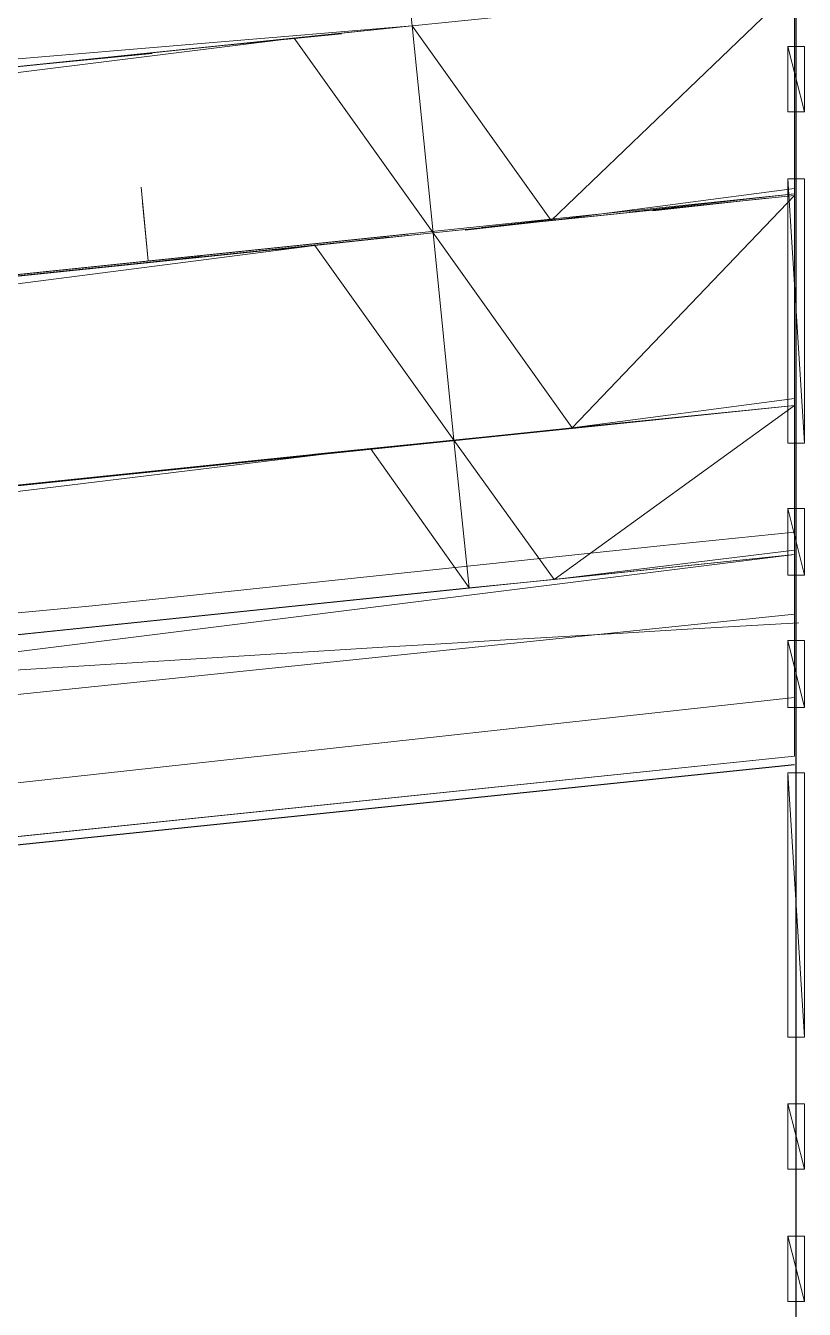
# Model space of a CAD drawing. Header units: inches. Extents: x -0.6 to 32.5, y 0.8 to 22.6.
# Drawn here: x 26.802 to 27.736, y 12.498 to 14.036 of the extents above; entities that cross this region are included whole.
import ezdxf

# ---------------------------------------------------------------- set-up
doc = ezdxf.new("R2010")
doc.units = ezdxf.units.IN
doc.header["$MEASUREMENT"] = 0
doc.layers.add('PDF_Geometry', color=7, linetype='Continuous', true_color=0xa5a5a5)

msp = doc.modelspace()

# ---------------------------------------------------------------- linework, layer by layer
at = {"layer": 'PDF_Geometry', "color": 7, "lineweight": 25}
msp.add_lwpolyline([(27.7256, 1.0256), (27.7256, 22.3439), (0.8839, 22.3439), (0.8839, 1.0256), (27.7256, 1.0256)], dxfattribs=at)
at = {"layer": 'PDF_Geometry', "color": 7, "lineweight": 0}
for points in [[(27.7256, 9.3289), (27.7256, 15.9222), (0.8839, 15.9222), (0.8839, 9.3289), (27.7256, 9.3289)], [(26.9489, 13.7539), (26.9405, 13.8422)], [(26.9489, 13.7539), (26.9422, 13.8239)]]:
    msp.add_lwpolyline(points, dxfattribs=at)
at = {"layer": 'PDF_Geometry', "color": 254, "lineweight": 0, "true_color": 0xdcdcdc}
for points in [[(14.5472, 12.9706), (27.2656, 14.0355), (27.2389, 14.2839), (14.5472, 12.9706)], [(27.2656, 14.0355), (27.4322, 13.8022), (27.7239, 14.0822), (27.2656, 14.0355)], [(27.4322, 13.8022), (27.7239, 14.0822), (27.7239, 13.8405), (27.4322, 13.8022)], [(14.5822, 12.7239), (14.5472, 12.9706), (27.2656, 14.0355), (14.5822, 12.7239)], [(27.2656, 14.0355), (27.2906, 13.7872), (27.1239, 14.0206), (27.2656, 14.0355)], [(27.2656, 14.0355), (27.4322, 13.8022), (27.2906, 13.7872), (27.2656, 14.0355)], [(27.1239, 14.0206), (15.1206, 12.5289), (14.9522, 12.7622), (27.1239, 14.0206)], [(27.2906, 13.7872), (27.1239, 14.0206), (15.1206, 12.5289), (27.2906, 13.7872)], [(27.7239, 13.8405), (27.7239, 13.8322), (27.4322, 13.8022), (27.7239, 13.8405)], [(27.2906, 13.7872), (27.4572, 13.5539), (27.7239, 13.8322), (27.2906, 13.7872)], [(27.4572, 13.5539), (27.7239, 13.8322), (27.7239, 13.5889), (27.4572, 13.5539)], [(27.2906, 13.7872), (27.3156, 13.5389), (27.1489, 13.7722), (27.2906, 13.7872)], [(27.2906, 13.7872), (27.4572, 13.5539), (27.3156, 13.5389), (27.2906, 13.7872)], [(27.1489, 13.7722), (17.2789, 12.5006), (17.1122, 12.7339), (27.1489, 13.7722)], [(27.3156, 13.5389), (27.1489, 13.7722), (17.2789, 12.5006), (27.3156, 13.5389)], [(27.3156, 13.5389), (27.4356, 13.3722), (27.7239, 13.5806), (27.3156, 13.5389)], [(27.4356, 13.3722), (27.7239, 13.5806), (27.7239, 13.4072), (27.4356, 13.3722)], [(27.7239, 13.5889), (27.7239, 13.5805), (27.4572, 13.5539), (27.7239, 13.5889)], [(27.3156, 13.5389), (27.3339, 13.3622), (27.2156, 13.5289), (27.3156, 13.5389)], [(27.3156, 13.5389), (27.4356, 13.3722), (27.3339, 13.3622), (27.3156, 13.5389)], [(27.2155, 13.5289), (17.3989, 12.3339), (17.2789, 12.5006), (27.2155, 13.5289)], [(27.3339, 13.3622), (27.2155, 13.5289), (17.3989, 12.3339), (27.3339, 13.3622)], [(27.7239, 13.4072), (27.7239, 13.4022), (27.4356, 13.3722), (27.7239, 13.4072)]]:
    msp.add_lwpolyline(points, dxfattribs=at)
at = {"layer": 'PDF_Geometry', "lineweight": 0}
for points in [[(27.0439, 14.0122), (27.1806, 14.0256)], [(26.8189, 13.9889), (26.9539, 14.0022)], [(27.5539, 13.8139), (27.6906, 13.8289)], [(27.3289, 13.7906), (27.4639, 13.8056)], [(27.1022, 13.7672), (27.2372, 13.7822)], [(26.8756, 13.7439), (27.0122, 13.7589)], [(17.2789, 12.5006), (27.7239, 13.5806)], [(16.2956, 12.2206), (27.7239, 13.4022)], [(16.2956, 12.2206), (27.7239, 13.4022)]]:
    msp.add_lwpolyline(points, dxfattribs=at)
at = {"layer": 'PDF_Geometry', "color": 5, "lineweight": 0}
for points in [[(27.7356, 14.0106), (27.7156, 14.0106), (27.7356, 13.9322), (27.7356, 14.0106)], [(27.7156, 14.0106), (27.7356, 13.9322), (27.7156, 13.9322), (27.7156, 14.0106)], [(27.7356, 13.8522), (27.7156, 13.8522), (27.7356, 13.5355), (27.7356, 13.8522)], [(27.7156, 13.8522), (27.7356, 13.5355), (27.7156, 13.5355), (27.7156, 13.8522)], [(27.7356, 13.4572), (27.7156, 13.4572), (27.7356, 13.3772), (27.7356, 13.4572)], [(27.7156, 13.4572), (27.7356, 13.3772), (27.7156, 13.3772), (27.7156, 13.4572)], [(27.7356, 13.2989), (27.7156, 13.2989), (27.7356, 13.2189), (27.7356, 13.2989)], [(27.7156, 13.2989), (27.7356, 13.2189), (27.7156, 13.2189), (27.7156, 13.2989)], [(27.7356, 13.1406), (27.7156, 13.1406), (27.7356, 12.8239), (27.7356, 13.1406)], [(27.7156, 13.1406), (27.7356, 12.8239), (27.7156, 12.8239), (27.7156, 13.1406)], [(27.7356, 12.7439), (27.7156, 12.7439), (27.7356, 12.6655), (27.7356, 12.7439)], [(27.7156, 12.7439), (27.7356, 12.6655), (27.7156, 12.6655), (27.7156, 12.7439)], [(27.7356, 12.5856), (27.7156, 12.5856), (27.7356, 12.5072), (27.7356, 12.5856)], [(27.7156, 12.5856), (27.7356, 12.5072), (27.7156, 12.5072), (27.7156, 12.5856)]]:
    msp.add_lwpolyline(points, dxfattribs=at)
at = {"layer": 'PDF_Geometry', "color": 1, "lineweight": 0}
msp.add_lwpolyline([(0.8856, 11.0572), (27.7239, 13.8339)], dxfattribs=at)
at = {"layer": 'PDF_Geometry', "color": 7, "lineweight": 20}
for points in [[(27.5256, 13.8122), (27.7239, 13.8339)], [(27.3489, 13.7939), (27.4372, 13.8039)], [(26.7289, 13.7306), (27.2605, 13.7856)]]:
    msp.add_lwpolyline(points, dxfattribs=at)
at = {"layer": 'PDF_Geometry', "color": 7, "lineweight": 13}
for points in [[(27.1489, 13.5222), (27.7239, 13.5806)], [(11.8406, 11.6889), (27.7239, 13.3306)]]:
    msp.add_lwpolyline(points, dxfattribs=at)
at = {"layer": 'PDF_Geometry', "color": 9, "lineweight": 5, "true_color": 0xbababa}
msp.add_lwpolyline([(18.3122, 12.4472), (18.8139, 12.5039), (19.2706, 12.5389), (19.4706, 12.5239), (19.6589, 12.5072), (19.8856, 12.5439), (20.3106, 12.6022), (20.7322, 12.6722), (21.1856, 12.7406), (21.5256, 12.7939), (22.0639, 12.8439), (22.6556, 12.9056), (23.2206, 12.9656), (23.9606, 13.0439), (24.1839, 13.0639), (24.8672, 13.1356), (25.4656, 13.1939), (26.1906, 13.2756), (26.8822, 13.3406), (27.5589, 13.4122), (27.7239, 13.4289)], dxfattribs=at)
at = {"layer": 'PDF_Geometry', "color": 2, "lineweight": 0}
for points in [[(27.7239, 13.4022), (16.2956, 12.2206), (15.6222, 12.1372), (14.9489, 12.0489), (14.2772, 11.9539), (13.6056, 11.8522), (11.7772, 11.5656), (11.4639, 11.5156), (11.8289, 11.5156), (27.7239, 13.1606)], [(16.2956, 12.2206), (16.4572, 11.9939), (27.7239, 13.4022), (16.2956, 12.2206)], [(16.4572, 11.9939), (27.7239, 13.4022), (27.7239, 13.2306), (16.4572, 11.9939)], [(27.7239, 13.2306), (27.7239, 13.1606), (16.4572, 11.9939), (27.7239, 13.2306)]]:
    msp.add_lwpolyline(points, dxfattribs=at)
at = {"layer": 'PDF_Geometry', "color": 7, "lineweight": 30}
msp.add_lwpolyline([(11.4939, 11.4739), (27.7239, 13.1506)], dxfattribs=at)
at = {"layer": 'PDF_Geometry', "color": 9, "lineweight": 5, "true_color": 0xbababa}
msp.add_arc((34.8942, -113.4496), 126.972, 93.234996, 101.368949, dxfattribs=at)
msp.add_arc((34.8942, -113.4496), 126.972, 93.234996, 101.368949, dxfattribs=at)

doc.saveas('drawing.dxf')
